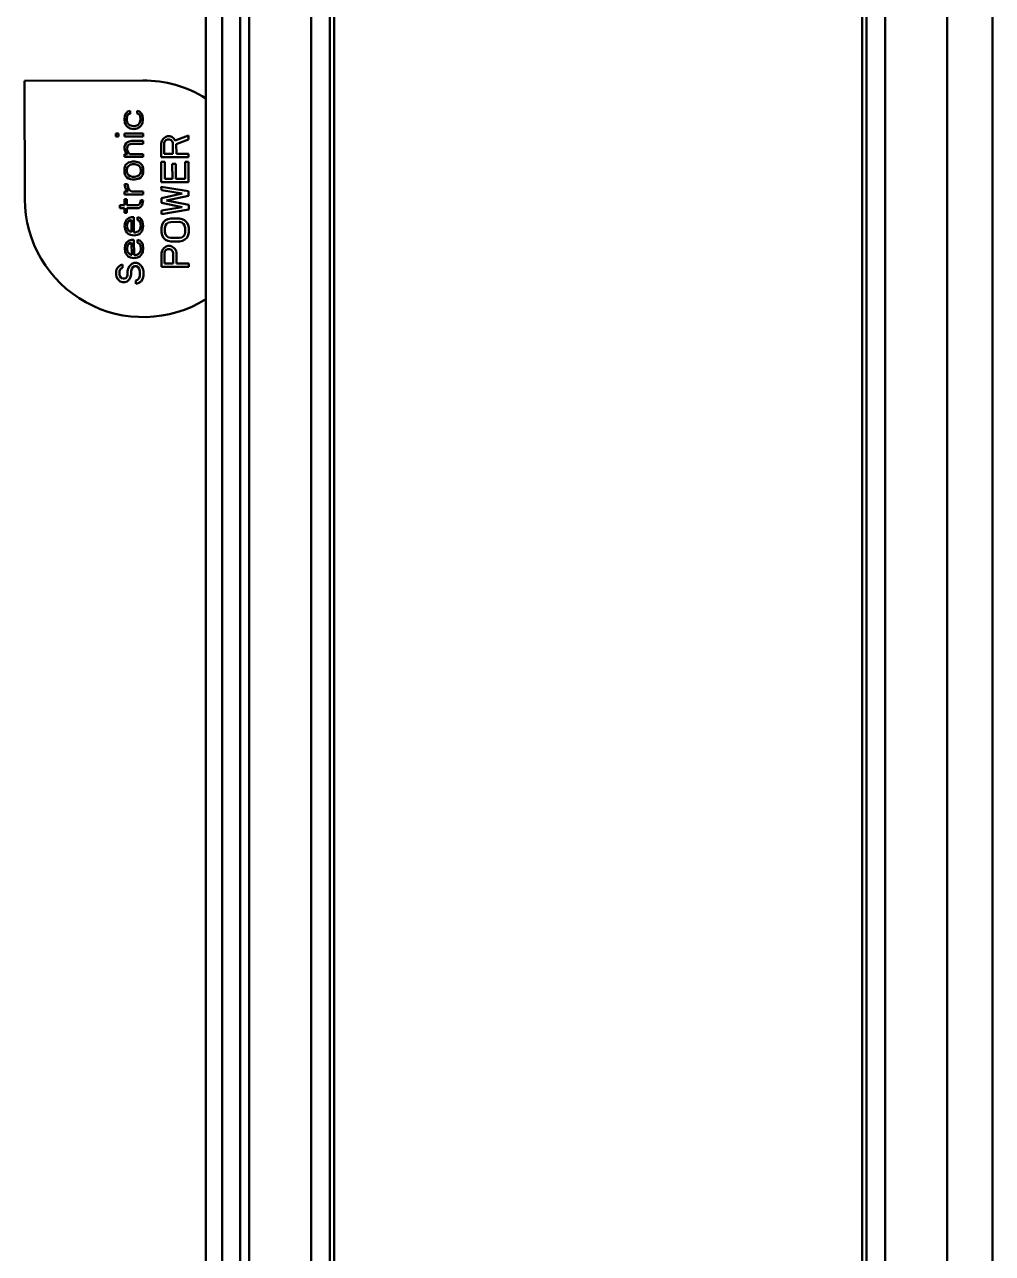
# Model space of a CAD drawing. Header units: millimetres. Extents: x 0 to 3000, y 0 to 3000.
# Drawn here: x 1485.7 to 1592, y 1920.7 to 2055.7 of the extents above; entities that cross this region are included whole.
import ezdxf

# ---------------------------------------------------------------- set-up
doc = ezdxf.new("R2010")
doc.units = ezdxf.units.MM
doc.layers.add('Visible (ANSI)', color=7, linetype='Continuous', lineweight=50)

msp = doc.modelspace()

# ---------------------------------------------------------------- linework, layer by layer
at = {"layer": 'Visible (ANSI)'}
for p, q in [((1510.3747, 2801.7206), (1510.3747, 1801.7206)), ((1517.1714, 2801.7206), (1517.1714, 1801.7206)), ((1580.2621, 1801.7206), (1580.2621, 2801.7206)), ((1587.0588, 1801.7206), (1587.0588, 2801.7206)), ((1505.5945, 2800.7206), (1505.5945, 1802.7206)), ((1507.4117, 1802.7206), (1507.4117, 2800.7206)), ((1509.362, 2800.7206), (1509.362, 1802.7206)), ((1519.2168, 1802.2206), (1519.2168, 2801.2206)), ((1519.7168, 1802.2206), (1519.7168, 2801.2206)), ((1577.7168, 2801.2206), (1577.7168, 1802.2206)), ((1578.2168, 2801.2206), (1578.2168, 1802.2206)), ((1592.0391, 2800.7206), (1592.0391, 1802.7206)), ((1485.6858, 2049.5697), (1498.6858, 2049.6008)), ((1485.7169, 2036.5698), (1485.6858, 2049.5697)), ((1496.6535, 2045.3227), (1496.7163, 2045.7603)), ((1496.7163, 2045.7603), (1496.8433, 2046.0106)), ((1496.8433, 2046.0106), (1497.0344, 2046.1986)), ((1496.9717, 2045.6984), (1496.9089, 2045.2608)), ((1497.0989, 2045.8862), (1496.9717, 2045.6984)), ((1497.0344, 2046.1986), (1497.2895, 2046.2617)), ((1497.2903, 2045.9492), (1497.0989, 2045.8862)), ((1497.2895, 2046.2617), (1497.2903, 2045.9492)), ((1498.0562, 2045.951), (1498.0555, 2046.2635)), ((1498.0555, 2046.2635), (1498.3109, 2046.2016)), ((1498.2479, 2045.889), (1498.0562, 2045.951)), ((1498.376, 2045.7018), (1498.2479, 2045.889)), ((1498.3109, 2046.2016), (1498.5029, 2046.0146)), ((1498.4409, 2045.2644), (1498.376, 2045.7018)), ((1498.5029, 2046.0146), (1498.6311, 2045.7649)), ((1498.6311, 2045.7649), (1498.696, 2045.3276)), ((1496.7182, 2044.9478), (1496.6535, 2045.3227)), ((1496.7825, 2044.7605), (1496.7182, 2044.9478)), ((1496.9106, 2044.5733), (1496.7825, 2044.7605)), ((1496.9089, 2045.2608), (1496.9734, 2045.0109)), ((1497.0385, 2044.4486), (1496.9106, 2044.5733)), ((1496.9734, 2045.0109), (1497.0375, 2044.8861)), ((1497.0375, 2044.8861), (1497.2294, 2044.699)), ((1497.2942, 2044.3242), (1497.0385, 2044.4486)), ((1497.2294, 2044.699), (1497.3572, 2044.6368)), ((1497.6773, 2044.2626), (1497.2942, 2044.3242)), ((1497.3572, 2044.6368), (1497.6127, 2044.575)), ((1497.6127, 2044.575), (1497.8042, 2044.5754)), ((1498.0601, 2044.326), (1497.6773, 2044.2626)), ((1497.8042, 2044.5754), (1498.123, 2044.7012)), ((1498.3151, 2044.4516), (1498.0601, 2044.326)), ((1498.123, 2044.7012), (1498.3141, 2044.8891)), ((1498.3141, 2044.8891), (1498.4409, 2045.2644)), ((1498.4425, 2044.5769), (1498.3151, 2044.4516)), ((1498.5697, 2044.7647), (1498.4425, 2044.5769)), ((1498.6331, 2044.9524), (1498.5697, 2044.7647)), ((1498.696, 2045.3276), (1498.6331, 2044.9524)), ((1495.6998, 2043.7579), (1496.0189, 2043.7586)), ((1495.7005, 2043.4454), (1495.6998, 2043.7579)), ((1496.0197, 2043.4461), (1495.7005, 2043.4454)), ((1496.0189, 2043.7586), (1496.0197, 2043.4461)), ((1496.6572, 2043.7602), (1498.6998, 2043.7651)), ((1496.658, 2043.4477), (1496.6572, 2043.7602)), ((1498.7005, 2043.4526), (1496.658, 2043.4477)), ((1496.724, 2042.5103), (1496.8512, 2042.6981)), ((1496.8512, 2042.6981), (1496.9786, 2042.8234)), ((1496.9786, 2042.8234), (1497.1699, 2042.8864)), ((1497.1699, 2042.8864), (1497.4889, 2042.9497)), ((1497.4889, 2042.9497), (1498.7017, 2042.9526)), ((1498.6998, 2043.7651), (1498.7005, 2043.4526)), ((1498.7017, 2042.9526), (1498.7025, 2042.6401)), ((1500.7024, 2042.6681), (1500.7655, 2042.9808)), ((1500.7655, 2042.9808), (1500.9564, 2043.2312)), ((1500.9564, 2043.2312), (1501.2112, 2043.4194)), ((1501.0848, 2042.9191), (1501.0214, 2042.7314)), ((1501.0214, 2042.7314), (1501.0242, 2041.5439)), ((1501.2121, 2043.0444), (1501.0848, 2042.9191)), ((1501.2112, 2043.4194), (1501.4026, 2043.4823)), ((1501.4035, 2043.1073), (1501.2121, 2043.0444)), ((1501.4026, 2043.4823), (1501.6579, 2043.4829)), ((1501.595, 2043.1078), (1501.4035, 2043.1073)), ((1501.7866, 2043.0457), (1501.595, 2043.1078)), ((1501.6579, 2043.4829), (1501.8495, 2043.4209)), ((1501.9146, 2042.921), (1501.7866, 2043.0457)), ((1501.8495, 2043.4209), (1502.1053, 2043.234)), ((1501.9788, 2042.7337), (1501.9146, 2042.921)), ((1501.9817, 2041.5462), (1501.9788, 2042.7337)), ((1502.1053, 2043.234), (1502.2336, 2042.9843)), ((1502.2336, 2042.9843), (1503.7003, 2043.5503)), ((1503.7013, 2043.1128), (1502.3621, 2042.6096)), ((1503.7003, 2043.5503), (1503.7013, 2043.1128)), ((1496.6607, 2042.3227), (1496.724, 2042.5103)), ((1496.6613, 2042.0727), (1496.6607, 2042.3227)), ((1496.7257, 2041.8228), (1496.6613, 2042.0727)), ((1496.6626, 2041.5102), (1496.9817, 2041.5109)), ((1496.6633, 2041.1977), (1496.6626, 2041.5102)), ((1496.8538, 2041.6356), (1496.7257, 2041.8228)), ((1496.9817, 2041.5109), (1496.8538, 2041.6356)), ((1496.9798, 2042.3234), (1496.9166, 2042.0733)), ((1496.9166, 2042.0733), (1496.981, 2041.8234)), ((1497.0433, 2042.4486), (1496.9798, 2042.3234)), ((1496.981, 2041.8234), (1497.1091, 2041.6362)), ((1497.1707, 2042.5739), (1497.0433, 2042.4486)), ((1497.1091, 2041.6362), (1497.2371, 2041.5115)), ((1497.4897, 2042.6372), (1497.1707, 2042.5739)), ((1497.2371, 2041.5115), (1498.7051, 2041.5151)), ((1498.7025, 2042.6401), (1497.4897, 2042.6372)), ((1498.7051, 2041.5151), (1498.7059, 2041.2026)), ((1500.706, 2041.1681), (1500.7024, 2042.6681)), ((1501.0242, 2041.5439), (1501.9817, 2041.5462)), ((1502.3621, 2042.6096), (1502.3647, 2041.5471)), ((1502.3647, 2041.5471), (1503.7051, 2041.5503)), ((1503.7051, 2041.5503), (1503.706, 2041.1753)), ((1498.7059, 2041.2026), (1496.6633, 2041.1977)), ((1496.6663, 2039.9477), (1496.7296, 2040.1978)), ((1496.7296, 2040.1978), (1496.7931, 2040.323)), ((1496.7931, 2040.323), (1496.9205, 2040.4483)), ((1496.9205, 2040.4483), (1497.1116, 2040.5737)), ((1496.9852, 2040.0734), (1496.922, 2039.8233)), ((1497.1125, 2040.1987), (1496.9852, 2040.0734)), ((1497.1116, 2040.5737), (1497.303, 2040.6367)), ((1497.3037, 2040.3242), (1497.1125, 2040.1987)), ((1497.303, 2040.6367), (1497.5582, 2040.6998)), ((1497.5589, 2040.3873), (1497.3037, 2040.3242)), ((1497.5582, 2040.6998), (1497.8135, 2040.7004)), ((1497.8142, 2040.3879), (1497.5589, 2040.3873)), ((1497.8135, 2040.7004), (1498.2606, 2040.5765)), ((1498.0697, 2040.326), (1497.8142, 2040.3879)), ((1498.2615, 2040.2015), (1498.0697, 2040.326)), ((1498.2606, 2040.5765), (1498.4524, 2040.452)), ((1498.3894, 2040.0768), (1498.2615, 2040.2015)), ((1498.4539, 2039.827), (1498.3894, 2040.0768)), ((1498.4524, 2040.452), (1498.5803, 2040.3273)), ((1498.5803, 2040.3273), (1498.6445, 2040.2024)), ((1498.6445, 2040.2024), (1498.7089, 2039.9526)), ((1503.706, 2041.1753), (1500.706, 2041.1681)), ((1500.7072, 2040.6681), (1501.0902, 2040.6691)), ((1500.7126, 2038.4182), (1500.7072, 2040.6681)), ((1501.0902, 2040.6691), (1501.0946, 2038.7941)), ((1501.9205, 2040.421), (1502.3035, 2040.422)), ((1501.9244, 2038.7961), (1501.9205, 2040.421)), ((1502.3035, 2040.422), (1502.3074, 2038.797)), ((1503.3242, 2040.6744), (1503.7072, 2040.6753)), ((1503.3287, 2038.7994), (1503.3242, 2040.6744)), ((1503.7072, 2040.6753), (1503.7126, 2038.4253)), ((1496.6675, 2039.4477), (1496.6663, 2039.9477)), ((1496.732, 2039.1978), (1496.6675, 2039.4477)), ((1496.7961, 2039.073), (1496.732, 2039.1978)), ((1496.9241, 2038.9483), (1496.7961, 2039.073)), ((1496.922, 2039.8233), (1496.9226, 2039.5733)), ((1496.9226, 2039.5733), (1496.987, 2039.3234)), ((1497.1158, 2038.8238), (1496.9241, 2038.9483)), ((1496.987, 2039.3234), (1497.1149, 2039.1988)), ((1497.1149, 2039.1988), (1497.3067, 2039.0742)), ((1497.3075, 2038.7617), (1497.1158, 2038.8238)), ((1497.3067, 2039.0742), (1497.5622, 2039.0123)), ((1497.5629, 2038.6998), (1497.3075, 2038.7617)), ((1497.5622, 2039.0123), (1497.8175, 2039.0129)), ((1497.8183, 2038.7004), (1497.5629, 2038.6998)), ((1497.8175, 2039.0129), (1498.0727, 2039.076)), ((1498.2648, 2038.8265), (1497.8183, 2038.7004)), ((1498.0727, 2039.076), (1498.2639, 2039.2015)), ((1498.2639, 2039.2015), (1498.3912, 2039.3268)), ((1498.456, 2038.952), (1498.2648, 2038.8265)), ((1498.3912, 2039.3268), (1498.4545, 2039.577)), ((1498.4545, 2039.577), (1498.4539, 2039.827)), ((1498.5833, 2039.0773), (1498.456, 2038.952)), ((1498.6469, 2039.2024), (1498.5833, 2039.0773)), ((1498.7101, 2039.4526), (1498.6469, 2039.2024)), ((1498.7089, 2039.9526), (1498.7101, 2039.4526)), ((1501.0946, 2038.7941), (1501.9244, 2038.7961)), ((1502.3074, 2038.797), (1503.3287, 2038.7994)), ((1496.6705, 2038.1977), (1496.9897, 2038.1984)), ((1496.7351, 2037.8853), (1496.6705, 2038.1977)), ((1496.6725, 2037.3852), (1497.0554, 2037.3861)), ((1496.6732, 2037.0727), (1496.6725, 2037.3852)), ((1496.7994, 2037.698), (1496.7351, 2037.8853)), ((1496.9275, 2037.5108), (1496.7994, 2037.698)), ((1497.0554, 2037.3861), (1496.9275, 2037.5108)), ((1496.9897, 2038.1984), (1497.0544, 2037.8236)), ((1497.0544, 2037.8236), (1497.1827, 2037.5739)), ((1497.1827, 2037.5739), (1497.4384, 2037.387)), ((1497.4384, 2037.387), (1498.715, 2037.3901)), ((1498.715, 2037.3901), (1498.7158, 2037.0776)), ((1503.7126, 2038.4253), (1500.7126, 2038.4182)), ((1500.7147, 2037.5432), (1500.7138, 2037.9182)), ((1500.7138, 2037.9182), (1503.7149, 2037.4253)), ((1503.0134, 2037.1737), (1500.7147, 2037.5432)), ((1503.7149, 2037.4253), (1503.7161, 2036.9253)), ((1498.7158, 2037.0776), (1496.6732, 2037.0727)), ((1496.6744, 2036.5727), (1496.9297, 2036.5733)), ((1496.6761, 2035.8852), (1496.6744, 2036.5727)), ((1496.9297, 2036.5733), (1496.9314, 2035.8858)), ((1498.0803, 2035.8886), (1498.2717, 2035.9515)), ((1498.2717, 2035.9515), (1498.3989, 2036.1393)), ((1498.3989, 2036.1393), (1498.4619, 2036.452)), ((1498.4619, 2036.452), (1498.7173, 2036.4526)), ((1498.6543, 2036.0774), (1498.591, 2035.8898)), ((1498.7173, 2036.4526), (1498.6543, 2036.0774)), ((1500.7168, 2036.6682), (1503.0134, 2037.1737)), ((1500.718, 2036.1682), (1500.7168, 2036.6682)), ((1503.017, 2035.6737), (1500.718, 2036.1682)), ((1503.7161, 2036.9253), (1501.2918, 2036.4195)), ((1501.2918, 2036.4195), (1503.7185, 2035.9253)), ((1496.1654, 2035.884), (1496.6761, 2035.8852)), ((1496.1662, 2035.5715), (1496.1654, 2035.884)), ((1496.6768, 2035.5727), (1496.1662, 2035.5715)), ((1496.678, 2035.0727), (1496.6768, 2035.5727)), ((1496.9333, 2035.0733), (1496.678, 2035.0727)), ((1496.9314, 2035.8858), (1498.0803, 2035.8886)), ((1498.2087, 2035.5764), (1496.9321, 2035.5733)), ((1496.9321, 2035.5733), (1496.9333, 2035.0733)), ((1498.4637, 2035.702), (1498.2087, 2035.5764)), ((1498.591, 2035.8898), (1498.4637, 2035.702)), ((1500.72, 2035.2932), (1503.017, 2035.6737)), ((1500.7209, 2034.9182), (1500.72, 2035.2932)), ((1503.7197, 2035.4253), (1500.7209, 2034.9182)), ((1503.7185, 2035.9253), (1503.7197, 2035.4253)), ((1496.6814, 2033.6352), (1496.7444, 2034.0103)), ((1496.7462, 2033.2604), (1496.6814, 2033.6352)), ((1496.7444, 2034.0103), (1496.9351, 2034.3233)), ((1496.8105, 2033.073), (1496.7462, 2033.2604)), ((1496.9351, 2034.3233), (1497.19, 2034.5114)), ((1496.9998, 2033.9485), (1496.9369, 2033.5733)), ((1496.9369, 2033.5733), (1497.0013, 2033.3235)), ((1497.1271, 2034.1363), (1496.9998, 2033.9485)), ((1497.0013, 2033.3235), (1497.0655, 2033.1986)), ((1497.3182, 2034.2617), (1497.1271, 2034.1363)), ((1497.19, 2034.5114), (1497.4452, 2034.5745)), ((1497.4459, 2034.262), (1497.3182, 2034.2617)), ((1497.4452, 2034.5745), (1497.7005, 2034.5751)), ((1497.449, 2032.9495), (1497.4459, 2034.262)), ((1497.7005, 2034.5751), (1497.7045, 2032.8876)), ((1498.0842, 2034.2636), (1498.0835, 2034.5761)), ((1498.0835, 2034.5761), (1498.3389, 2034.5142)), ((1498.2758, 2034.2015), (1498.0842, 2034.2636)), ((1498.404, 2034.0143), (1498.2758, 2034.2015)), ((1498.3389, 2034.5142), (1498.5309, 2034.3271)), ((1498.3421, 2033.2017), (1498.4056, 2033.3268)), ((1498.4688, 2033.577), (1498.404, 2034.0143)), ((1498.4056, 2033.3268), (1498.4688, 2033.577)), ((1498.5309, 2034.3271), (1498.6591, 2034.0774)), ((1498.6611, 2033.2649), (1498.5977, 2033.0773)), ((1498.6591, 2034.0774), (1498.724, 2033.6401)), ((1498.724, 2033.6401), (1498.6611, 2033.2649)), ((1500.7245, 2033.4182), (1500.7876, 2033.7308)), ((1500.7257, 2032.9182), (1500.7245, 2033.4182)), ((1500.7876, 2033.7308), (1500.9147, 2033.9811)), ((1500.9147, 2033.9811), (1501.1694, 2034.2317)), ((1501.1707, 2033.6692), (1501.1075, 2033.4191)), ((1501.1075, 2033.4191), (1501.1087, 2032.9191)), ((1501.1694, 2034.2317), (1501.4244, 2034.3573)), ((1501.298, 2033.857), (1501.1707, 2033.6692)), ((1501.4891, 2033.9825), (1501.298, 2033.857)), ((1501.4244, 2034.3573), (1501.7434, 2034.4206)), ((1501.7443, 2034.0456), (1501.4891, 2033.9825)), ((1501.7434, 2034.4206), (1502.7009, 2034.4229)), ((1502.7018, 2034.0479), (1501.7443, 2034.0456)), ((1502.7009, 2034.4229), (1503.0202, 2034.3612)), ((1502.9572, 2033.986), (1502.7018, 2034.0479)), ((1503.149, 2033.8615), (1502.9572, 2033.986)), ((1503.0202, 2034.3612), (1503.2758, 2034.2368)), ((1503.2771, 2033.6743), (1503.149, 2033.8615)), ((1503.2758, 2034.2368), (1503.5317, 2033.9874)), ((1503.3415, 2033.4244), (1503.2771, 2033.6743)), ((1503.3427, 2032.9244), (1503.3415, 2033.4244)), ((1503.5317, 2033.9874), (1503.6599, 2033.7377)), ((1503.6599, 2033.7377), (1503.7245, 2033.4253)), ((1503.7245, 2033.4253), (1503.7257, 2032.9253)), ((1496.9386, 2032.8858), (1496.8105, 2033.073)), ((1497.0665, 2032.7611), (1496.9386, 2032.8858)), ((1496.9411, 2031.8233), (1497.196, 2032.0114)), ((1497.0655, 2033.1986), (1497.2574, 2033.0116)), ((1497.3221, 2032.6367), (1497.0665, 2032.7611)), ((1497.196, 2032.0114), (1497.4511, 2032.0745)), ((1497.2574, 2033.0116), (1497.3852, 2032.9494)), ((1497.7053, 2032.5751), (1497.3221, 2032.6367)), ((1497.3852, 2032.9494), (1497.449, 2032.9495)), ((1497.4511, 2032.0745), (1497.7065, 2032.0751)), ((1497.7045, 2032.8876), (1497.8322, 2032.8879)), ((1498.0881, 2032.6386), (1497.7053, 2032.5751)), ((1497.7065, 2032.0751), (1497.7105, 2030.3877)), ((1497.8322, 2032.8879), (1498.0235, 2032.9509)), ((1498.0235, 2032.9509), (1498.151, 2033.0137)), ((1498.3431, 2032.7642), (1498.0881, 2032.6386)), ((1498.0902, 2031.7636), (1498.0894, 2032.0761)), ((1498.0894, 2032.0761), (1498.3449, 2032.0142)), ((1498.151, 2033.0137), (1498.3421, 2033.2017)), ((1498.4705, 2032.8895), (1498.3431, 2032.7642)), ((1498.3449, 2032.0142), (1498.5368, 2031.8271)), ((1498.5977, 2033.0773), (1498.4705, 2032.8895)), ((1500.7903, 2032.6058), (1500.7257, 2032.9182)), ((1500.9186, 2032.3561), (1500.7903, 2032.6058)), ((1501.1745, 2032.1067), (1500.9186, 2032.3561)), ((1501.1087, 2032.9191), (1501.1731, 2032.6692)), ((1501.1731, 2032.6692), (1501.3012, 2032.482)), ((1501.4301, 2031.9824), (1501.1745, 2032.1067)), ((1501.3012, 2032.482), (1501.493, 2032.3575)), ((1501.7494, 2031.9206), (1501.4301, 2031.9824)), ((1501.493, 2032.3575), (1501.7485, 2032.2956)), ((1501.7485, 2032.2956), (1502.7059, 2032.2979)), ((1502.7068, 2031.9229), (1501.7494, 2031.9206)), ((1502.7059, 2032.2979), (1502.9611, 2032.361)), ((1503.0258, 2031.9862), (1502.7068, 2031.9229)), ((1502.9611, 2032.361), (1503.1523, 2032.4865)), ((1503.2809, 2032.1118), (1503.0258, 2031.9862)), ((1503.1523, 2032.4865), (1503.2795, 2032.6743)), ((1503.2795, 2032.6743), (1503.3427, 2032.9244)), ((1503.5356, 2032.3624), (1503.2809, 2032.1118)), ((1503.6626, 2032.6127), (1503.5356, 2032.3624)), ((1503.7257, 2032.9253), (1503.6626, 2032.6127)), ((1496.6874, 2031.1352), (1496.7504, 2031.5104)), ((1496.7522, 2030.7604), (1496.6874, 2031.1352)), ((1496.7504, 2031.5104), (1496.9411, 2031.8233)), ((1496.8164, 2030.573), (1496.7522, 2030.7604)), ((1496.9445, 2030.3858), (1496.8164, 2030.573)), ((1497.0058, 2031.4485), (1496.9429, 2031.0733)), ((1496.9429, 2031.0733), (1497.0073, 2030.8235)), ((1497.133, 2031.6363), (1497.0058, 2031.4485)), ((1497.0073, 2030.8235), (1497.0715, 2030.6986)), ((1497.0715, 2030.6986), (1497.2634, 2030.5116)), ((1497.3242, 2031.7617), (1497.133, 2031.6363)), ((1497.4519, 2031.762), (1497.3242, 2031.7617)), ((1497.455, 2030.4495), (1497.4519, 2031.762)), ((1498.2818, 2031.7015), (1498.0902, 2031.7636)), ((1498.157, 2030.5137), (1498.348, 2030.7017)), ((1498.4099, 2031.5143), (1498.2818, 2031.7015)), ((1498.348, 2030.7017), (1498.4116, 2030.8268)), ((1498.4748, 2031.077), (1498.4099, 2031.5143)), ((1498.4116, 2030.8268), (1498.4748, 2031.077)), ((1498.6037, 2030.5773), (1498.4765, 2030.3895)), ((1498.5368, 2031.8271), (1498.6651, 2031.5774)), ((1498.667, 2030.7649), (1498.6037, 2030.5773)), ((1498.6651, 2031.5774), (1498.73, 2031.1401)), ((1498.73, 2031.1401), (1498.667, 2030.7649)), ((1500.7313, 2030.6057), (1500.7943, 2030.9183)), ((1500.7349, 2029.1057), (1500.7313, 2030.6057)), ((1500.7943, 2030.9183), (1500.9852, 2031.1688)), ((1500.9852, 2031.1688), (1501.2401, 2031.3569)), ((1501.1136, 2030.8566), (1501.0503, 2030.6689)), ((1501.0503, 2030.6689), (1501.0531, 2029.4814)), ((1501.241, 2030.9819), (1501.1136, 2030.8566)), ((1501.2401, 2031.3569), (1501.4314, 2031.4199)), ((1501.4323, 2031.0449), (1501.241, 2030.9819)), ((1501.4314, 2031.4199), (1501.6868, 2031.4205)), ((1501.6238, 2031.0453), (1501.4323, 2031.0449)), ((1501.8155, 2030.9833), (1501.6238, 2031.0453)), ((1501.6868, 2031.4205), (1501.8784, 2031.3584)), ((1501.9434, 2030.8586), (1501.8155, 2030.9833)), ((1501.8784, 2031.3584), (1502.1342, 2031.1715)), ((1502.0077, 2030.6712), (1501.9434, 2030.8586)), ((1502.0106, 2029.4837), (1502.0077, 2030.6712)), ((1502.1342, 2031.1715), (1502.3263, 2030.922)), ((1502.3263, 2030.922), (1502.3908, 2030.6096)), ((1502.3908, 2030.6096), (1502.3935, 2029.4846)), ((1495.9901, 2029.1335), (1496.245, 2029.3216)), ((1496.245, 2029.3216), (1496.4363, 2029.3846)), ((1496.4363, 2029.3846), (1496.4372, 2029.0096)), ((1497.0725, 2030.2611), (1496.9445, 2030.3858)), ((1497.3281, 2030.1367), (1497.0725, 2030.2611)), ((1497.0756, 2028.9486), (1497.2027, 2029.1989)), ((1497.2027, 2029.1989), (1497.4574, 2029.4495)), ((1497.2634, 2030.5116), (1497.3912, 2030.4494)), ((1497.7112, 2030.0752), (1497.3281, 2030.1367)), ((1497.3912, 2030.4494), (1497.455, 2030.4495)), ((1497.4574, 2029.4495), (1497.7124, 2029.5752)), ((1497.7772, 2029.2003), (1497.586, 2029.0748)), ((1497.7105, 2030.3877), (1497.8382, 2030.388)), ((1498.0941, 2030.1386), (1497.7112, 2030.0752)), ((1497.7124, 2029.5752), (1498.0316, 2029.5759)), ((1497.9687, 2029.2008), (1497.7772, 2029.2003)), ((1497.8382, 2030.388), (1498.0295, 2030.4509)), ((1498.1605, 2029.0762), (1497.9687, 2029.2008)), ((1498.0295, 2030.4509), (1498.157, 2030.5137)), ((1498.0316, 2029.5759), (1498.2872, 2029.4515)), ((1498.3491, 2030.2642), (1498.0941, 2030.1386)), ((1498.2872, 2029.4515), (1498.5431, 2029.2021)), ((1498.4765, 2030.3895), (1498.3491, 2030.2642)), ((1498.5431, 2029.2021), (1498.6714, 2028.9524)), ((1501.0531, 2029.4814), (1502.0106, 2029.4837)), ((1502.3935, 2029.4846), (1503.7339, 2029.4879)), ((1503.7339, 2029.4879), (1503.7348, 2029.1129)), ((1495.7361, 2028.5704), (1495.7992, 2028.8831)), ((1495.7369, 2028.2579), (1495.7361, 2028.5704)), ((1495.8013, 2028.0081), (1495.7369, 2028.2579)), ((1495.7992, 2028.8831), (1495.9901, 2029.1335)), ((1495.9296, 2027.7584), (1495.8013, 2028.0081)), ((1496.1823, 2028.8215), (1496.119, 2028.6338)), ((1496.119, 2028.6338), (1496.1198, 2028.2588)), ((1496.1198, 2028.2588), (1496.1841, 2028.0715)), ((1496.3097, 2028.9468), (1496.1823, 2028.8215)), ((1496.1841, 2028.0715), (1496.3122, 2027.8843)), ((1496.4372, 2029.0096), (1496.3097, 2028.9468)), ((1496.3122, 2027.8843), (1496.5039, 2027.8223)), ((1496.6315, 2027.8226), (1496.8229, 2027.8855)), ((1496.8229, 2027.8855), (1496.9501, 2028.0733)), ((1496.9501, 2028.0733), (1497.0135, 2028.261)), ((1497.0126, 2028.636), (1497.0756, 2028.9486)), ((1497.0135, 2028.261), (1497.0126, 2028.636)), ((1497.3332, 2028.0117), (1497.2061, 2027.7614)), ((1497.3964, 2028.2619), (1497.3332, 2028.0117)), ((1497.4588, 2028.887), (1497.3955, 2028.6369)), ((1497.3955, 2028.6369), (1497.3964, 2028.2619)), ((1497.586, 2029.0748), (1497.4588, 2028.887)), ((1498.0999, 2027.7011), (1498.291, 2027.889)), ((1498.2886, 2028.889), (1498.1605, 2029.0762)), ((1498.353, 2028.6392), (1498.2886, 2028.889)), ((1498.291, 2027.889), (1498.3542, 2028.1392)), ((1498.3542, 2028.1392), (1498.353, 2028.6392)), ((1498.6714, 2028.9524), (1498.736, 2028.6401)), ((1498.7372, 2028.1401), (1498.6741, 2027.8275)), ((1498.736, 2028.6401), (1498.7372, 2028.1401)), ((1503.7348, 2029.1129), (1500.7349, 2029.1057)), ((1496.1855, 2027.509), (1495.9296, 2027.7584)), ((1496.4409, 2027.4471), (1496.1855, 2027.509)), ((1496.6963, 2027.4477), (1496.4409, 2027.4471)), ((1496.5039, 2027.8223), (1496.6315, 2027.8226)), ((1496.9514, 2027.5108), (1496.6963, 2027.4477)), ((1497.2061, 2027.7614), (1496.9514, 2027.5108)), ((1497.9086, 2027.6381), (1498.0999, 2027.7011)), ((1497.9095, 2027.2631), (1497.9086, 2027.6381)), ((1498.1646, 2027.3262), (1497.9095, 2027.2631)), ((1498.4833, 2027.5145), (1498.1646, 2027.3262)), ((1498.6741, 2027.8275), (1498.4833, 2027.5145))]:
    msp.add_line(p, q, dxfattribs=at)
for start, end in [(58.059168, 90.13715), (180.13715, 301.940832)]:
    msp.add_arc((1498.7169, 2036.6009), 13, start, end, dxfattribs=at)

doc.saveas('drawing.dxf')
